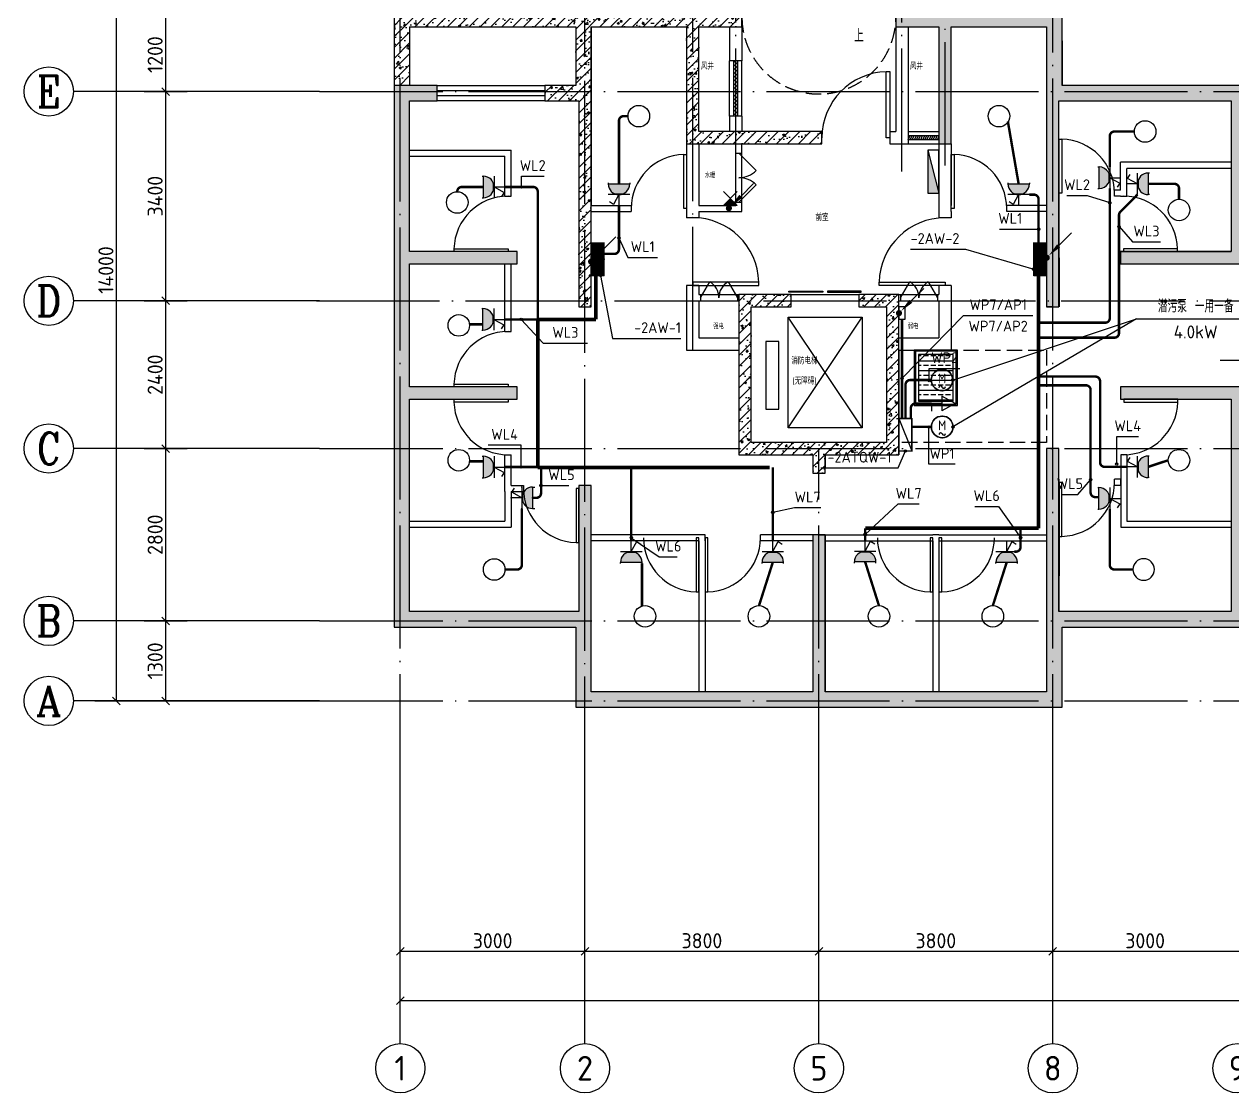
# Model space of a CAD drawing. Extents: x 1129508 to 1196731, y 2982646 to 3009272.
# Drawn here: x 1129508 to 1149143, y 2982646 to 3000007 of the extents above; entities that cross this region are included whole.
import ezdxf
from ezdxf.enums import TextEntityAlignment as Align

# ---------------------------------------------------------------- set-up
doc = ezdxf.new("R2010")
doc.units = 0
doc.header["$LTSCALE"] = 1000
for name, pattern in [('__DASH', [0.35, 0.25, -0.1]), ('DASH', [0.35, 0.25, -0.1]), ('DOTE', [2.42, 2, -0.2, 0.02, -0.2])]:
    doc.linetypes.add(name, pattern=pattern)
for name, color, linetype in [('AXIS', 3, 'Continuous'), ('AXIS_TEXT', 7, 'Continuous'), ('COLUMN', 2, 'Continuous'), ('DIM-动力', 3, 'Continuous'), ('DIM-照明', 7, 'Continuous'), ('DIM-箱柜', 7, 'Continuous'), ('DOTE', 8, 'DOTE'), ('E-LINE', 83, 'Continuous'), ('E_LINE', 83, 'Continuous'), ('EQUIP-动力', 3, 'Continuous'), ('EQUIP-插座', 3, 'Continuous'), ('EQUIP-照明', 3, 'Continuous'), ('EQUIP-箱柜', 3, 'Continuous'), ('EQUIP_消火栓', 4, 'Continuous'), ('GROUND', 150, 'Continuous'), ('LWIRE', 4, 'Continuous'), ('PUB_HATCH', 8, 'Continuous'), ('PUB_TEXT', 7, 'Continuous'), ('STAIR', 8, 'Continuous'), ('WALL', 2, 'Continuous'), ('WINDOW', 4, 'Continuous'), ('WIRE-照明', 1, 'Continuous')]:
    doc.layers.add(name, color=color, linetype=linetype)
doc.styles.add('_TCH_AXIS', font='COMPLEX', dxfattribs={"bigfont": 'GBCBIG'})
doc.styles.add('_TEL_ATTDEF', font='GBENOR', dxfattribs={"width": 0.8, "height": 3, "bigfont": 'GBCBIG'})
doc.styles.add('_TEL_DIM', font='SIMPLEX', dxfattribs={"width": 0.8, "height": 3.5, "bigfont": 'HZTXT'})
doc.styles.add('CADReader_TextStyle', font='tssdeng.shx', dxfattribs={"height": 0.2, "bigfont": 'gbcbig.shx'})
doc.styles.add('COMPLEX', font='COMPLEX')
doc.styles.get("Standard").update_dxf_attribs({"font": 'simplex.shx', "bigfont": 'gbcbig.shx'})
pattern_1 = [(45, (0, 0), (-88.3883476, 88.3883476), []), (50, (0, 0), (358.63009, -31.376067), [37.5, -412.5]), (355, (0, 0), (-69.375667, 376.096067), [30, -330]), (100.4514, (29.9, -2.6), (289.25469, 344.71977), [31.870095, -350.571056]), (46.1842, (0, 100), (533.620524, -82.75951), [56.25, -618.75]), (96.6356, (44.47, 93.1), (467.33135, 487.05894), [47.80514, -525.8565]), (351.1842, (0, 100), (467.33097, 487.0593), [45, -495]), (21, (50, 75), (298.453526, -201.309445), [37.5, -412.5]), (326, (50, 75), (121.657666, 362.57502), [30, -330]), (71.4514, (74.87, 58.22), (420.111314, 161.26525), [31.870095, -350.571056]), (37.5, (0, 0), (6.0799277, 166.446927), [0, -326, 0, -335, 0, -331.25]), (7.5, (0, 0), (131.534769, 197.205856), [0, -191, 0, -318.5, 0, -126.25]), (-32.5, (-111.5, 0), (266.911218, -11.277436), [0, -125, 0, -390, 0, -517.5]), (-42.5, (-161.5, 0), (291.593085, 50.052491), [0, -162.5, 0, -259, 0, -367.5])]

# ---------------------------------------------------------------- blocks, each defined once
blk = doc.blocks.new('$equip$00001147')
blk.add_circle((0, 0), 0.5)
at = {"flags": 9}
blk.add_attdef('A', (0, 0), '', height=0.00002, dxfattribs=at)
blk = doc.blocks.new('$equip_U$00000132(PC-202208021735)')
for p, q in [((-0.5, 1.05), (-0.5, 1)), ((-0.5, 1), (0.5, 1)), ((0.5, 1.05), (0.5, 1)), ((0.5, 0.5), (-0.5, 0.5)), ((-0.255, 0.037), (-0.441, 0.158)), ((0, 0.5), (-0.255, 0.037)), ((0, 0.5), (0, 0))]:
    blk.add_line(p, q)
blk.add_arc((0, 1), 0.5, 180, 0)
for points in [[(0.433, 0.75), (-0.433, 0.75), (0.5, 1), (-0.5, 1)], [(0.25, 0.567), (-0.25, 0.567), (0.433, 0.75), (-0.433, 0.75)], [(0, 0.5), (0, 0.5), (0.25, 0.567), (-0.25, 0.567)]]:
    blk.add_solid(points)
at = {"color": 7, "style": '_TEL_DIM', "flags": 1}
for tag in ['A', 'REMARK']:
    blk.add_attdef(tag, text='', height=0.0000286, dxfattribs=at).set_placement((0, 0), align=Align.MIDDLE_CENTER)
blk = doc.blocks.new('$equip$00001241')
for p, q in [((-0.5, 1), (-0.5, 1.1)), ((-0.5, 1), (0.5, 1)), ((0.5, 1), (0.5, 1.1)), ((-0.5, 0.5), (0.5, 0.5)), ((-0.255, 0.037), (-0.441, 0.158)), ((0, 0.5), (-0.255, 0.037)), ((0, 0.5), (0, 0))]:
    blk.add_line(p, q)
blk.add_arc((0, 0.999), 0.5, 180, 0)
for points in [[(0.433, 0.75), (-0.433, 0.75), (0.5, 1), (-0.5, 1)], [(0.25, 0.567), (-0.25, 0.567), (0.433, 0.75), (-0.433, 0.75)], [(0, 0.5), (0, 0.5), (0.25, 0.567), (-0.25, 0.567)]]:
    blk.add_solid(points)
at = {"layer": 'EQUIP-照明'}
for p in [(0, 1), (-0.5, 0.5), (0, 0), (0.5, 0.5)]:
    blk.add_point(p, dxfattribs=at)
at = {"layer": 'EQUIP-照明', "flags": 9}
blk.add_attdef('A', (0, 0), '', height=0.00002, dxfattribs=at)
blk = doc.blocks.new('$equip_U$00000139(PC-202208021735)')
for p, q in [((0, 1.09), (-0.358, 1.09)), ((0, 0), (-0.335, 0.614)), ((0.335, 0.614), (-0.335, 0.614)), ((0, 0.614), (0, 1.09)), ((0, 0), (0.335, 0.614))]:
    blk.add_line(p, q)
at = {"const_width": 0.0571}
blk.add_lwpolyline([(-0.335, 0.614), (0.335, 0.614)], dxfattribs=at)
blk.add_lwpolyline([(-0.335, 0.614), (0.335, 0.614)], dxfattribs=at)
at = {"color": 7, "style": '_TEL_DIM', "flags": 1}
for tag in ['A', 'REMARK']:
    blk.add_attdef(tag, text='', height=0.0000286, dxfattribs=at).set_placement((0, 0), align=Align.MIDDLE_CENTER)
blk = doc.blocks.new('交流电动机')
blk.add_circle((32521, 15011), 200)
for start, end in [(90, 270), (270, 90)]:
    blk.add_arc((32521, 15011), 200, start, end)
blk = doc.blocks.new('$equip_U$00000250(PC-202208021735)')
for centre, radius, start, end in [((-0.071, -0.35), 0.0768, 17.2272, 184.2164), ((0.076, -0.305), 0.0769, 197.2591, 5.1179)]:
    blk.add_arc(centre, radius, start, end)
for p in [(-0.5, 0), (0, 0.5), (0.5, 0), (0, -0.5)]:
    blk.add_point(p)
at = {"xscale": 0.0025, "yscale": 0.0025, "zscale": 0.0025}
blk.add_blockref('交流电动机', (-81.302, -37.526), dxfattribs=at)
at = {"color": 7, "style": '_TEL_DIM'}
blk.add_attdef('$TEXT$', text='', height=0.45, dxfattribs=at).set_placement((0, 0.074), align=Align.MIDDLE_CENTER)
at = {"color": 7, "style": '_TEL_DIM', "flags": 1}
for tag in ['A', 'REMARK']:
    blk.add_attdef(tag, text='', height=0.000025, dxfattribs=at).set_placement((0, 0), align=Align.MIDDLE_CENTER)
blk = doc.blocks.new('$equip$00002942')
for p, q in [((-0.75, 0.6), (-0.75, 0)), ((-0.75, 0), (0.75, 0.6)), ((0.75, 0.6), (-0.75, 0.6)), ((0.75, 0), (0.75, 0.6)), ((-0.75, 0), (0.75, 0))]:
    blk.add_line(p, q)
at = {"const_width": 0.0571}
blk.add_lwpolyline([(-0.75, 0.6), (-0.75, 0), (0.75, 0), (0.75, 0.6), (-0.75, 0.6), (-0.75, 0)], dxfattribs=at)
for p in [(0, 0.6), (-0.75, 0.3), (0, 0), (0.75, 0.3)]:
    blk.add_point(p)
at = {"color": 7, "style": '_TEL_DIM', "flags": 1}
for tag in ['A', 'REMARK']:
    blk.add_attdef(tag, text='', height=0.00002, dxfattribs=at).set_placement((0, 0), align=Align.MIDDLE_CENTER)
blk = doc.blocks.new('$TelecSys$00000078')
for p, q in [((1.15, 1.15), (0.55, 0.55)), ((0.104, 0.104), (0.104, 0.104)), ((-0.104, -0.104), (-0.104, -0.104))]:
    blk.add_line(p, q)
at = {"const_width": 0.142}
blk.add_lwpolyline([(-0.071, 0, 1), (0.071, 0, 1)], format="xyb", close=True, dxfattribs=at)
blk.add_solid([(0.62, 0.48), (0.48, 0.62), (0.1, 0.1)])
at = {"width": 0.8, "flags": 9}
blk.add_attdef('A', (0, 0), '', height=0.00002, dxfattribs=at)
blk = doc.blocks.new('*X6')
at = {"color": 0}
for p, q in [((-250, 33), (-83, 200)), ((-250, 68), (-118, 200)), ((-250, 104), (-154, 200)), ((-250, 139), (-189, 200)), ((-250, 174), (-224, 200)), ((-247, 0), (-47, 200)), ((-212, 0), (-12, 200)), ((-177, 0), (23, 200)), ((-141, 0), (59, 200)), ((-106, 0), (94, 200)), ((-71, 0), (129, 200)), ((-35, 0), (165, 200)), ((0, 0), (200, 200)), ((35, 0), (235, 200)), ((71, 0), (250, 179)), ((106, 0), (250, 144)), ((141, 0), (250, 109)), ((177, 0), (250, 73)), ((212, 0), (250, 38)), ((247, 0), (250, 3))]:
    blk.add_line(p, q, dxfattribs=at)
blk = doc.blocks.new('$equip$00002943')
for p, q in [((-0.75, 0.6), (-0.75, 0)), ((0.75, 0.6), (-0.75, 0.6)), ((0.75, 0), (0.75, 0.6)), ((-0.75, 0), (0.75, 0))]:
    blk.add_line(p, q)
for points, const_width in [([(-0.75, 0.3), (0.75, 0.3)], 0.6), ([(-0.75, 0.6), (-0.75, 0), (0.75, 0), (0.75, 0.6), (-0.75, 0.6), (-0.75, 0)], 0.0571)]:
    blk.add_lwpolyline(points, dxfattribs=dict(const_width=const_width))
for p in [(0, 0.6), (-0.75, 0.3), (0, 0), (0.75, 0.3)]:
    blk.add_point(p)
at = {"xscale": 0.00300000000061118, "yscale": 0.00300000000061118, "zscale": 0.00300000000061118}
blk.add_blockref('*X6', (0, 0), dxfattribs=at)
at = {"color": 7, "style": '_TEL_DIM', "flags": 1}
for tag in ['A', 'REMARK']:
    blk.add_attdef(tag, text='', height=0.00002, dxfattribs=at).set_placement((0, 0), align=Align.MIDDLE_CENTER)
blk = doc.blocks.new('$TwtSys$00000434')
for p, q in [((-0.5, 0.5), (-0.5, -0.5)), ((-0.5, -0.5), (0.5, 0.5)), ((0.5, 0.5), (-0.5, 0.5)), ((0.5, -0.5), (0.5, 0.5)), ((-0.5, -0.5), (0.5, -0.5))]:
    blk.add_line(p, q)
blk.add_solid([(0.5, -0.5), (0.5, 0.5), (-0.5, -0.5)])
blk = doc.blocks.new('54154')
at = {"layer": 'STAIR', "color": 4}
for p, q in [((5998902, 538852), (6000102, 540652)), ((6000102, 538852), (5998902, 540652))]:
    blk.add_line(p, q, dxfattribs=at)
for points in [[(5998902, 538852), (5998902, 540652), (6000102, 540652), (6000102, 538852)], [(5998753, 539157), (5998753, 540257), (5998540, 540257), (5998540, 539157)]]:
    blk.add_lwpolyline(points, close=True, dxfattribs=at)
blk = doc.blocks.new('_AXISO')
blk.add_circle((0, 0), 0.5)
at = {"layer": 'AXIS_TEXT', "style": 'COMPLEX', "width": 1.041667}
blk.add_attdef('A', text='', height=0.56, dxfattribs=at).set_placement((-0.25, -0.28), (0.25, -0.28), align=Align.FIT)
blk = doc.blocks.new('21325465')
at = {"layer": 'AXIS', "linetype": 'Continuous'}
for p, q in [((6270952, 289658), (6270952, 303658)), ((6271752, 289658), (6271752, 303658)), ((6271402, 299558), (6272102, 299558)), ((6271690, 299620), (6271814, 299496)), ((6271402, 296158), (6272102, 296158)), ((6271690, 296220), (6271814, 296096)), ((6271402, 293758), (6272102, 293758)), ((6271690, 293820), (6271814, 293696)), ((6271690, 291020), (6271814, 290896)), ((6271402, 290958), (6272102, 290958)), ((6270602, 289658), (6274252, 289658)), ((6270890, 289720), (6271014, 289596)), ((6271402, 289658), (6274252, 289658)), ((6271690, 289720), (6271814, 289596)), ((6275563, 284090), (6275563, 288090)), ((6275563, 284440), (6275563, 288090)), ((6275563, 285240), (6275563, 288090)), ((6278563, 284090), (6278563, 288090)), ((6282363, 284090), (6282363, 288090)), ((6286163, 284090), (6286163, 288090)), ((6278563, 285240), (6278563, 285940)), ((6282363, 285240), (6282363, 285940)), ((6286163, 285240), (6286163, 285940)), ((6275501, 285528), (6275625, 285652)), ((6275563, 285590), (6330313, 285590)), ((6278501, 285528), (6278625, 285652)), ((6282301, 285528), (6282425, 285652)), ((6286101, 285528), (6286225, 285652)), ((6275501, 284728), (6275625, 284852)), ((6275563, 284790), (6330313, 284790))]:
    blk.add_line(p, q, dxfattribs=at)
at = {"layer": 'AXIS'}
for p, q in [((6274252, 299558), (6270252, 299558)), ((6274252, 296158), (6270252, 296158)), ((6274252, 293758), (6270252, 293758)), ((6274252, 290958), (6270252, 290958)), ((6274252, 289658), (6270252, 289658))]:
    blk.add_line(p, q, dxfattribs=at)
at = {"layer": 'AXIS', "linetype": 'Continuous'}
for centre in [(6275563, 283690), (6278563, 283690), (6282363, 283690), (6286163, 283690), (6289163, 283690)]:
    blk.add_circle(centre, 400, dxfattribs=at)
at = {"layer": 'DOTE'}
for p, q in [((6275563, 288090), (6275563, 305116)), ((6278563, 288053), (6278563, 305079)), ((6280313, 295358), (6280313, 305116)), ((6281013, 298258), (6281013, 305116)), ((6283713, 298258), (6283713, 305116)), ((6284413, 298358), (6284413, 305116)), ((6286163, 288090), (6286163, 305116)), ((6274252, 299558), (6331876, 299558)), ((6274201, 296158), (6331824, 296158)), ((6274252, 293758), (6331876, 293758)), ((6282363, 288090), (6282363, 293758)), ((6274252, 290958), (6331876, 290958)), ((6274252, 289658), (6331876, 289658))]:
    blk.add_line(p, q, dxfattribs=at)
at = {"layer": 'AXIS'}
ref = blk.add_blockref('_AXISO', (6269852, 299558), dxfattribs=dict(at, xscale=800, yscale=800, zscale=800))
ref.add_attrib('A', 'E', dxfattribs={"layer": 'AXIS_TEXT', "height": 509, "style": '_TCH_AXIS'}).set_placement((6269658, 299303), (6270046, 299303), align=Align.FIT)
ref = blk.add_blockref('_AXISO', (6269852, 296158), dxfattribs=dict(at, xscale=800, yscale=800, zscale=800))
ref.add_attrib('A', 'D', dxfattribs={"layer": 'AXIS_TEXT', "height": 497, "style": '_TCH_AXIS'}).set_placement((6269651, 295909), (6270054, 295909), align=Align.FIT)
ref = blk.add_blockref('_AXISO', (6269852, 293758), dxfattribs=dict(at, xscale=800, yscale=800, zscale=800))
ref.add_attrib('A', 'C', dxfattribs={"layer": 'AXIS_TEXT', "height": 521, "style": '_TCH_AXIS'}).set_placement((6269666, 293497), (6270038, 293497), align=Align.FIT)
ref = blk.add_blockref('_AXISO', (6269852, 290958), dxfattribs=dict(at, xscale=800, yscale=800, zscale=800))
ref.add_attrib('A', 'B', dxfattribs={"layer": 'AXIS_TEXT', "height": 497, "style": '_TCH_AXIS'}).set_placement((6269651, 290709), (6270054, 290709), align=Align.FIT)
ref = blk.add_blockref('_AXISO', (6269852, 289658), dxfattribs=dict(at, xscale=800, yscale=800, zscale=800))
ref.add_attrib('A', 'A', dxfattribs={"layer": 'AXIS_TEXT', "height": 486, "style": '_TCH_AXIS'}).set_placement((6269644, 289415), (6270061, 289415), align=Align.FIT)
at = {"layer": 'AXIS', "color": 7, "style": 'CADReader_TextStyle'}
for s, rotation, p in [('1200', 90, (6271458, 300158)), ('3400', 90, (6271458, 297858)), ('14000', 90, (6270658, 296658)), ('2400', 90, (6271458, 294958)), ('2800', 90, (6271458, 292358)), ('1300', 90, (6271458, 290308)), ('3000', 360, (6277063, 285884)), ('3800', 360, (6280463, 285884)), ('3800', 360, (6284263, 285884)), ('3000', 360, (6287663, 285884))]:
    blk.add_text(s, height=245, rotation=rotation, dxfattribs=at).set_placement(p, align=Align.TOP_CENTER)
for s, p in [('1', (6275563, 283690)), ('2', (6278563, 283690)), ('5', (6282363, 283690)), ('8', (6286163, 283690)), ('9', (6289163, 283690))]:
    blk.add_text(s, height=400, dxfattribs=at).set_placement(p, align=Align.MIDDLE_CENTER)
blk = doc.blocks.new('A$C696D7E8D')
at = {"layer": 'E-LINE'}
h = blk.add_hatch(dxfattribs=at)
h.set_pattern_fill('ANSI33', color=256, scale=50, angle=135, style=0)
h.set_pattern_definition([(180, (815902.12, 242131.69), (-2e-13, -158.75), []), (180, (815822.75, 242211.06), (-2e-13, -158.75), [79.375, -39.6875])])
h.paths.add_polyline_path([(-530, -830), (30, -830), (30, -70), (-530, -70)])
for points in [[(-580, -880), (80, -880), (80, -20), (-580, -20)], [(-530, -830), (30, -830), (30, -70), (-530, -70)]]:
    blk.add_lwpolyline(points, close=True, dxfattribs=at)
at = {"layer": 'E_LINE'}
blk.add_lwpolyline([(-600, -900), (100, -900), (100, 0), (-600, 0)], close=True, dxfattribs=at)
at = {"layer": 'E_LINE', "linetype": '__DASH'}
blk.add_lwpolyline([(1550, 0), (1550, -1500), (-849, -1500), (-849, 0)], close=True, dxfattribs=at)
blk = doc.blocks.new('SIPIN1-1-1')
at = {"layer": 'PUB_HATCH'}
h = blk.add_hatch(dxfattribs=at)
h.set_pattern_fill('钢筋混凝土', color=256, scale=50, style=0, pattern_type=2)
h.set_pattern_definition(pattern_1)
h.paths.add_polyline_path([(-289173, 2635086), (-289423, 2635086), (-289423, 2634786), (-291873, 2634786), (-291873, 2633586), (-292373, 2633586), (-292373, 2633336), (-291823, 2633336), (-291823, 2629986), (-291623, 2629986), (-291623, 2634536), (-290073, 2634536), (-290073, 2632636), (-287873, 2632636), (-287873, 2632836), (-289873, 2632836), (-289873, 2634536), (-289173, 2634536)], flags=0)
h = blk.add_hatch(dxfattribs=at)
h.set_pattern_fill('钢筋混凝土', color=256, scale=50, style=0, pattern_type=2)
h.set_pattern_definition(pattern_1)
h.paths.add_polyline_path([(-275823, 2635086), (-275823, 2634786), (-278273, 2634786), (-278273, 2633586), (-283973, 2633586), (-283973, 2634786), (-286423, 2634786), (-286423, 2635086), (-286673, 2635086), (-286673, 2634536), (-285973, 2634536), (-285973, 2632636), (-285773, 2632636), (-285773, 2634536), (-284223, 2634536), (-284223, 2629986), (-284023, 2629986), (-284023, 2633336), (-281223, 2633336), (-281223, 2630885), (-283023, 2630885), (-283023, 2630685), (-279223, 2630685), (-279223, 2630885), (-281023, 2630885), (-281023, 2633336), (-278223, 2633336), (-278223, 2629986), (-278023, 2629986), (-278023, 2634536), (-276473, 2634536), (-276473, 2632636), (-276273, 2632636), (-276273, 2634536), (-275573, 2634536), (-275573, 2635086)], flags=0)
h = blk.add_hatch(dxfattribs=at)
h.set_pattern_fill('钢筋混凝土', color=256, scale=50, style=0, pattern_type=2)
h.set_pattern_definition(pattern_1)
h.paths.add_polyline_path([(-294573, 2633586), (-294573, 2634536), (-294723, 2634686), (-294823, 2634786), (-294823, 2633586)], flags=0)
h = blk.add_hatch(dxfattribs=at)
h.set_pattern_fill('钢筋混凝土', color=256, scale=50, style=0, pattern_type=2)
h.set_pattern_definition(pattern_1)
h.paths.add_polyline_path([(-291873, 2634786), (-294823, 2634786), (-294723, 2634686), (-294573, 2634536), (-291873, 2634536)], flags=0)
h = blk.add_hatch(dxfattribs=at)
h.set_pattern_fill('钢筋混凝土', color=256, scale=50, style=0, pattern_type=2)
h.set_pattern_definition(pattern_1)
h.paths.add_polyline_path([(-274423, 2626286), (-274423, 2623736), (-278023, 2623736), (-278023, 2627686), (-278223, 2627686), (-278223, 2625036), (-281023, 2625036), (-281023, 2628486), (-279223, 2628486), (-279223, 2628686), (-283023, 2628686), (-283023, 2628486), (-281223, 2628486), (-281223, 2625036), (-284023, 2625036), (-284023, 2627686), (-284223, 2627686), (-284223, 2623736), (-287823, 2623736), (-287823, 2626286), (-288023, 2626286), (-288023, 2623736), (-291623, 2623736), (-291623, 2627086), (-291823, 2627086), (-291823, 2625036), (-294573, 2625036), (-294573, 2628486), (-292823, 2628486), (-292823, 2628686), (-294573, 2628686), (-294573, 2630686), (-292823, 2630686), (-292823, 2630886), (-294573, 2630886), (-294573, 2633336), (-294123, 2633336), (-294123, 2633586), (-294823, 2633586), (-294823, 2624786), (-291873, 2624786), (-291873, 2623486), (-283973, 2623486), (-283973, 2624786), (-278273, 2624786), (-278273, 2623486), (-270373, 2623486), (-270373, 2624786), (-267423, 2624786), (-267423, 2633586), (-268123, 2633586), (-268123, 2633336), (-267673, 2633336), (-267673, 2630886), (-269423, 2630886), (-269423, 2630686), (-267673, 2630686), (-267673, 2628686), (-269423, 2628686), (-269423, 2628486), (-267673, 2628486), (-267673, 2625036), (-270423, 2625036), (-270423, 2627086), (-270623, 2627086), (-270623, 2623736), (-274223, 2623736), (-274223, 2626286)], flags=0)
h = blk.add_hatch(dxfattribs=at)
h.set_pattern_fill('钢筋混凝土', color=256, scale=50, style=0, pattern_type=2)
h.set_pattern_definition(pattern_1)
h.paths.add_polyline_path([(-287823, 2627286), (-287823, 2627586), (-286622, 2627586), (-286622, 2630186), (-287272, 2630186), (-287272, 2629986), (-286822, 2629986), (-286822, 2627786), (-289022, 2627786), (-289022, 2629986), (-288372, 2629986), (-288372, 2630186), (-289222, 2630186), (-289222, 2627586), (-288023, 2627586), (-288023, 2627286)], flags=0)
at = {"layer": 'COLUMN'}
for points in [[(-289173, 2634536), (-289173, 2635086)], [(-286673, 2635086), (-286673, 2634536)], [(-283973, 2633586), (-283973, 2634786)], [(-291873, 2634536), (-291873, 2633586)], [(-291623, 2629986), (-291623, 2634536)], [(-291623, 2634536), (-290073, 2634536)], [(-290073, 2634536), (-290073, 2632636)], [(-289873, 2632836), (-289873, 2634536)], [(-289873, 2634536), (-289173, 2634536)], [(-286673, 2634536), (-285973, 2634536)], [(-285973, 2634536), (-285973, 2632636)], [(-285773, 2632636), (-285773, 2634536)], [(-285773, 2634536), (-284223, 2634536)], [(-284223, 2634536), (-284223, 2629986)], [(-294123, 2633586), (-294823, 2633586)], [(-294823, 2633586), (-294823, 2624786)], [(-294123, 2633336), (-294123, 2633586)], [(-291873, 2633586), (-292373, 2633586)], [(-278273, 2633586), (-283973, 2633586)], [(-294573, 2630886), (-294573, 2633336)], [(-294573, 2633336), (-294123, 2633336)], [(-292373, 2633336), (-291823, 2633336)], [(-291823, 2633336), (-291823, 2629986)], [(-284023, 2629986), (-284023, 2633336)], [(-284023, 2633336), (-281223, 2633336)], [(-281223, 2633336), (-281223, 2630885)], [(-287873, 2632836), (-289873, 2632836)], [(-287873, 2632636), (-287873, 2632836)], [(-290073, 2632636), (-287873, 2632636)], [(-285973, 2632636), (-285773, 2632636)], [(-292823, 2630886), (-294573, 2630886)], [(-292823, 2630686), (-292823, 2630886)], [(-281223, 2630885), (-283023, 2630885)], [(-283023, 2630885), (-283023, 2630685)], [(-294573, 2628686), (-294573, 2630686)], [(-294573, 2630686), (-292823, 2630686)], [(-283023, 2630685), (-279223, 2630685)], [(-288372, 2630186), (-289222, 2630186)], [(-289222, 2630186), (-289222, 2627586)], [(-288372, 2629986), (-288372, 2630186)], [(-286622, 2630186), (-287272, 2630186)], [(-287272, 2630186), (-287272, 2629986)], [(-286622, 2627586), (-286622, 2630186)], [(-291823, 2629986), (-291623, 2629986)], [(-289022, 2627786), (-289022, 2629986)], [(-289022, 2629986), (-288372, 2629986)], [(-287272, 2629986), (-286822, 2629986)], [(-286822, 2629986), (-286822, 2627786)], [(-284223, 2629986), (-284023, 2629986)], [(-292823, 2628686), (-294573, 2628686)], [(-292823, 2628486), (-292823, 2628686)], [(-279223, 2628686), (-283023, 2628686)], [(-283023, 2628686), (-283023, 2628486)], [(-294573, 2625036), (-294573, 2628486)], [(-294573, 2628486), (-292823, 2628486)], [(-283023, 2628486), (-281223, 2628486)], [(-281223, 2628486), (-281223, 2625036)], [(-286822, 2627786), (-289022, 2627786)], [(-289222, 2627586), (-288023, 2627586)], [(-288023, 2627586), (-288023, 2627286)], [(-287823, 2627286), (-287823, 2627586)], [(-287823, 2627586), (-286622, 2627586)], [(-284023, 2627686), (-284223, 2627686)], [(-284223, 2627686), (-284223, 2623736)], [(-284023, 2625036), (-284023, 2627686)], [(-288023, 2627286), (-287823, 2627286)], [(-291623, 2627086), (-291823, 2627086)], [(-291823, 2627086), (-291823, 2625036)], [(-291623, 2623736), (-291623, 2627086)], [(-287823, 2626286), (-288023, 2626286)], [(-288023, 2626286), (-288023, 2623736)], [(-287823, 2623736), (-287823, 2626286)], [(-291823, 2625036), (-294573, 2625036)], [(-281223, 2625036), (-284023, 2625036)], [(-294823, 2624786), (-291873, 2624786)], [(-291873, 2624786), (-291873, 2623486)], [(-283973, 2623486), (-283973, 2624786)], [(-283973, 2624786), (-278273, 2624786)], [(-288023, 2623736), (-291623, 2623736)], [(-284223, 2623736), (-287823, 2623736)], [(-291873, 2623486), (-283973, 2623486)]]:
    blk.add_lwpolyline(points, dxfattribs=at)
at = {"layer": 'STAIR', "color": 9, "linetype": 'DASH'}
blk.add_arc((-287923, 2634696), 1250, 180, 0, dxfattribs=at)
at = {"layer": 'WALL'}
for points in [[(-294823, 2634786), (-294823, 2633586)], [(-294573, 2634536), (-294573, 2633586)], [(-294573, 2634536), (-291873, 2634536)], [(-291873, 2634536), (-291873, 2633586)], [(-291623, 2634536), (-291623, 2633336)], [(-290073, 2634536), (-290073, 2632636)], [(-289373, 2634536), (-289373, 2633986)], [(-289173, 2634536), (-289173, 2633986)], [(-286673, 2634536), (-286673, 2632836)], [(-286473, 2634536), (-286473, 2632836)], [(-284223, 2634536), (-284223, 2634310)], [(-283973, 2634310), (-283973, 2633586)], [(-289173, 2633986), (-289373, 2633986)], [(-291623, 2633336), (-291623, 2631636)], [(-291623, 2633336), (-291623, 2633336)], [(-284223, 2633336), (-284223, 2632638)], [(-284223, 2633336), (-284223, 2633336)], [(-289373, 2633086), (-289373, 2632836)], [(-289173, 2633086), (-289373, 2633086)], [(-289173, 2633086), (-289173, 2632836)], [(-290073, 2632736), (-290073, 2631636)], [(-290073, 2632736), (-290073, 2632736)], [(-286773, 2632836), (-286673, 2632836)], [(-286773, 2632836), (-286773, 2632636)], [(-286473, 2632836), (-286473, 2632636)], [(-289873, 2632636), (-289873, 2631636)], [(-286773, 2632636), (-286573, 2632636)], [(-286573, 2632636), (-286473, 2632636)], [(-285973, 2632636), (-285973, 2631636)], [(-285773, 2632636), (-285773, 2631636)], [(-284023, 2632638), (-284023, 2631886)], [(-284023, 2631886), (-284023, 2631886)], [(-284023, 2631786), (-284023, 2631636)], [(-291823, 2631636), (-291823, 2629986)], [(-291623, 2631636), (-291623, 2631636)], [(-290073, 2631536), (-290073, 2631436)], [(-289873, 2631536), (-289873, 2631436)], [(-285973, 2631636), (-285973, 2631436)], [(-285773, 2631536), (-285773, 2631436)], [(-284023, 2631636), (-284023, 2631636)], [(-284023, 2631636), (-284023, 2630786)], [(-289873, 2631436), (-290073, 2631436)], [(-285773, 2631436), (-285973, 2631436)], [(-293023, 2630886), (-294573, 2630886)], [(-284022, 2630786), (-284023, 2630786)], [(-284023, 2630786), (-284023, 2630786)], [(-284022, 2630786), (-284022, 2629986)], [(-282922, 2630886), (-281223, 2630886)], [(-282922, 2630886), (-282922, 2630885)], [(-293023, 2630686), (-293023, 2630686)], [(-290073, 2630336), (-290073, 2630086)], [(-289873, 2630336), (-290073, 2630336)], [(-289873, 2630336), (-289873, 2630186)], [(-285973, 2630336), (-285973, 2630186)], [(-285773, 2630336), (-285973, 2630336)], [(-285773, 2630336), (-285773, 2630086)], [(-289873, 2630186), (-289847, 2630186)], [(-289847, 2630186), (-289847, 2630086)], [(-289247, 2630186), (-289222, 2630186)], [(-289247, 2630186), (-289247, 2630086)], [(-286622, 2630186), (-286597, 2630186)], [(-286597, 2630186), (-286597, 2630086)], [(-285997, 2630186), (-285973, 2630186)], [(-285997, 2630186), (-285997, 2630086)], [(-290073, 2630086), (-290073, 2629286)], [(-289873, 2630086), (-289847, 2630086)], [(-289873, 2630086), (-289873, 2629486)], [(-289247, 2630086), (-289222, 2630086)], [(-286622, 2630086), (-286597, 2630086)], [(-285997, 2630086), (-285973, 2630086)], [(-285973, 2630086), (-285973, 2629486)], [(-285773, 2630086), (-285773, 2629286)], [(-284122, 2629986), (-284222, 2629986)], [(-289873, 2629486), (-289222, 2629486)], [(-286822, 2629486), (-286822, 2629378)], [(-286622, 2629486), (-285973, 2629486)], [(-290073, 2629286), (-289222, 2629286)], [(-286622, 2629286), (-285773, 2629286)], [(-286622, 2629286), (-286622, 2627586)], [(-282920, 2628686), (-282920, 2628686)], [(-287822, 2627586), (-287822, 2627385)], [(-286622, 2627586), (-286622, 2627586)], [(-287822, 2627385), (-287823, 2627385)], [(-284022, 2627086), (-284023, 2627086)], [(-284022, 2627086), (-284022, 2626186)], [(-288022, 2626286), (-288022, 2626286)], [(-287822, 2626286), (-287823, 2626286)], [(-287822, 2626186), (-287823, 2626186)], [(-287822, 2626186), (-287823, 2623736)], [(-287822, 2626186), (-287823, 2626186)], [(-287822, 2626286), (-287822, 2626186)], [(-284022, 2626186), (-284023, 2625036)], [(-284022, 2626186), (-284023, 2626186)], [(-284022, 2626186), (-284023, 2626186)], [(-284223, 2625036), (-284223, 2623736)], [(-284223, 2625036), (-284223, 2625036)]]:
    blk.add_lwpolyline(points, dxfattribs=at)
at = {"layer": 'WALL', "color": 30}
for points in [[(-294573, 2632536), (-292923, 2632536)], [(-292923, 2631786), (-292923, 2632536)], [(-289273, 2632486), (-289273, 2632636)], [(-289273, 2632486), (-289173, 2632486)], [(-289173, 2632486), (-289173, 2632636)], [(-294573, 2632436), (-293023, 2632436)], [(-293023, 2631786), (-293023, 2632436)], [(-281223, 2632336), (-283022, 2632336)], [(-283022, 2631886), (-283022, 2632336)], [(-281223, 2632236), (-282922, 2632236)], [(-282922, 2631886), (-282922, 2632236)], [(-284022, 2631886), (-284023, 2631886)], [(-284022, 2631786), (-284022, 2631886)], [(-283022, 2631886), (-283122, 2631886)], [(-283122, 2631786), (-283122, 2631886)], [(-282922, 2631786), (-282922, 2631886)], [(-293023, 2631786), (-292923, 2631786)], [(-289273, 2631636), (-289273, 2631686)], [(-289273, 2631686), (-289173, 2631686)], [(-289173, 2631536), (-289173, 2631686)], [(-284022, 2631786), (-284023, 2631786)], [(-283022, 2631786), (-283122, 2631786)], [(-283022, 2631786), (-282922, 2631786)], [(-291623, 2631636), (-290973, 2631636)], [(-291623, 2631536), (-290973, 2631536)], [(-290973, 2631636), (-290973, 2631536)], [(-290073, 2631636), (-290073, 2631636)], [(-290073, 2631636), (-290073, 2631536)], [(-290073, 2631536), (-290073, 2631536)], [(-289873, 2631636), (-289273, 2631636)], [(-289873, 2631536), (-289173, 2631536)], [(-285772, 2631636), (-285773, 2631636)], [(-285772, 2631536), (-285773, 2631536)], [(-285772, 2631536), (-285772, 2631636)], [(-284223, 2631636), (-284872, 2631636)], [(-284872, 2631536), (-284872, 2631636)], [(-284223, 2631536), (-284872, 2631536)], [(-283022, 2630885), (-283022, 2630886)], [(-283022, 2630886), (-282922, 2630886)], [(-282922, 2630885), (-282922, 2630886)], [(-293023, 2629586), (-293023, 2630686)], [(-292923, 2629586), (-292923, 2630686)], [(-293023, 2629586), (-292923, 2629586)], [(-293023, 2626986), (-293023, 2627586)], [(-293023, 2627586), (-292923, 2627586)], [(-292923, 2627086), (-292923, 2627586)], [(-283020, 2627586), (-283020, 2626506)], [(-282920, 2627586), (-283020, 2627586)], [(-282920, 2627586), (-282920, 2626506)], [(-284020, 2627186), (-284023, 2627186)], [(-284020, 2627086), (-284020, 2627186)], [(-283020, 2627186), (-283120, 2627186)], [(-283120, 2627086), (-283120, 2627186)], [(-283020, 2627086), (-283020, 2627186)], [(-293023, 2626986), (-293023, 2626506)], [(-292923, 2627086), (-292723, 2627086)], [(-292923, 2626986), (-292723, 2626986)], [(-292923, 2626986), (-292923, 2626406)], [(-292723, 2627086), (-292723, 2626986)], [(-284020, 2627086), (-284023, 2627086)], [(-283020, 2627086), (-283120, 2627086)], [(-294573, 2626506), (-293023, 2626506)], [(-294573, 2626406), (-292923, 2626406)], [(-283020, 2626506), (-283020, 2626406)], [(-283020, 2626406), (-282920, 2626406)], [(-282920, 2626506), (-281223, 2626506)], [(-282920, 2626406), (-281223, 2626406)], [(-289872, 2626286), (-291623, 2626286)], [(-289872, 2626186), (-291623, 2626186)], [(-289872, 2626286), (-289872, 2626286)], [(-289772, 2626286), (-289872, 2626286)], [(-289872, 2626186), (-289872, 2623736)], [(-289772, 2626286), (-289772, 2626286)], [(-289772, 2626286), (-289772, 2626286)], [(-289772, 2626186), (-289772, 2626286)], [(-289772, 2626186), (-289772, 2623736)], [(-287922, 2626286), (-288872, 2626286)], [(-288872, 2626186), (-288872, 2626286)], [(-288023, 2626186), (-288872, 2626186)], [(-287922, 2626286), (-287922, 2626286)], [(-287922, 2626286), (-286072, 2626286)], [(-287922, 2626286), (-287922, 2626286)], [(-287823, 2626186), (-286072, 2626186)], [(-286072, 2626286), (-286072, 2626286)], [(-285972, 2626286), (-286072, 2626286)], [(-286072, 2626186), (-286072, 2623736)], [(-285972, 2626286), (-285972, 2626286)], [(-285972, 2626286), (-284223, 2626286)], [(-285972, 2626186), (-285972, 2623736)], [(-285972, 2626186), (-284223, 2626186)]]:
    blk.add_lwpolyline(points, dxfattribs=at)
at = {"layer": 'WINDOW', "linetype": 'Continuous'}
for p, q in [((-289373, 2633086), (-289373, 2633986)), ((-289306, 2633925), (-289239, 2633867)), ((-289306, 2633864), (-289239, 2633806)), ((-289239, 2633086), (-289239, 2633986)), ((-289173, 2633086), (-289173, 2633986)), ((-289306, 2633803), (-289239, 2633745)), ((-289306, 2633741), (-289239, 2633684)), ((-289306, 2633680), (-289239, 2633622)), ((-294123, 2633503), (-292373, 2633503)), ((-289306, 2633619), (-289239, 2633561)), ((-289306, 2633558), (-289239, 2633500)), ((-289306, 2633497), (-289239, 2633439)), ((-294123, 2633419), (-292373, 2633419)), ((-289306, 2633435), (-289239, 2633378)), ((-289306, 2633374), (-289239, 2633316)), ((-289306, 2633313), (-289239, 2633255)), ((-289306, 2633252), (-289239, 2633194)), ((-289306, 2633191), (-289239, 2633133)), ((-289306, 2633129), (-289256, 2633086)), ((-286473, 2632836), (-285973, 2632836)), ((-286473, 2632769), (-285973, 2632769)), ((-286439, 2632703), (-286407, 2632769)), ((-286405, 2632703), (-286373, 2632769)), ((-286371, 2632703), (-286339, 2632769)), ((-286337, 2632703), (-286305, 2632769)), ((-286303, 2632703), (-286271, 2632769)), ((-286269, 2632703), (-286237, 2632769)), ((-286235, 2632703), (-286203, 2632769)), ((-286201, 2632703), (-286169, 2632769)), ((-286167, 2632703), (-286135, 2632769)), ((-286133, 2632703), (-286101, 2632769)), ((-286099, 2632703), (-286067, 2632769)), ((-286065, 2632703), (-286033, 2632769)), ((-286031, 2632703), (-285999, 2632769)), ((-285997, 2632703), (-285973, 2632753)), ((-289273, 2631686), (-289273, 2632486)), ((-289223, 2632486), (-288940, 2632203)), ((-289173, 2631686), (-289173, 2632486)), ((-286473, 2632636), (-285973, 2632636)), ((-289223, 2631686), (-288940, 2631969)), ((-289847, 2630136), (-289697, 2630396)), ((-289397, 2630396), (-289247, 2630136)), ((-286597, 2630136), (-286447, 2630396)), ((-286147, 2630396), (-285997, 2630136)), ((-289847, 2630186), (-289247, 2630186)), ((-288372, 2630186), (-287272, 2630186)), ((-286597, 2630186), (-285997, 2630186)), ((-289847, 2630086), (-289247, 2630086)), ((-286597, 2630086), (-285997, 2630086))]:
    blk.add_line(p, q, dxfattribs=at)
for points in [[(-289306, 2633086), (-289306, 2633986), (-289239, 2633928)], [(-286773, 2632736), (-286828, 2632736), (-286828, 2633809), (-286773, 2633809), (-286773, 2632736)], [(-292373, 2633336), (-294123, 2633336), (-294123, 2633586), (-292373, 2633586), (-292373, 2633336)], [(-285973, 2632703), (-286473, 2632703), (-286441, 2632769)], [(-283977, 2631836), (-284022, 2631836), (-284022, 2632714), (-283977, 2632714), (-283977, 2631836)], [(-290073, 2631586), (-290118, 2631586), (-290118, 2632464), (-290073, 2632464), (-290073, 2631586)], [(-285727, 2631586), (-285772, 2631586), (-285772, 2632464), (-285727, 2632464), (-285727, 2631586)], [(-292973, 2630931), (-292973, 2630886), (-293850, 2630886), (-293850, 2630931), (-292973, 2630931)], [(-282972, 2630931), (-282972, 2630886), (-282095, 2630886), (-282095, 2630931), (-282972, 2630931)], [(-289973, 2630391), (-289973, 2630336), (-288900, 2630336), (-288900, 2630391), (-289973, 2630391)], [(-285873, 2630391), (-285873, 2630336), (-286945, 2630336), (-286945, 2630391), (-285873, 2630391)], [(-287859, 2630224), (-288409, 2630224), (-288409, 2630245), (-287859, 2630245), (-287859, 2630224)], [(-287785, 2630245), (-287785, 2630224), (-287235, 2630224), (-287235, 2630245), (-287785, 2630245)], [(-292973, 2628731), (-292973, 2628686), (-293850, 2628686), (-293850, 2628731), (-292973, 2628731)], [(-292973, 2628486), (-292973, 2628441), (-293850, 2628441), (-293850, 2628486), (-292973, 2628486)], [(-282970, 2628486), (-282970, 2628441), (-282093, 2628441), (-282093, 2628486), (-282970, 2628486)], [(-291823, 2627036), (-291868, 2627036), (-291868, 2626159), (-291823, 2626159), (-291823, 2627036)], [(-283975, 2627136), (-284020, 2627136), (-284020, 2626259), (-283975, 2626259), (-283975, 2627136)], [(-289872, 2626236), (-289917, 2626236), (-289917, 2625358), (-289872, 2625358), (-289872, 2626236)], [(-289727, 2626236), (-289772, 2626236), (-289772, 2625358), (-289727, 2625358), (-289727, 2626236)], [(-286072, 2626236), (-286117, 2626236), (-286117, 2625358), (-286072, 2625358), (-286072, 2626236)], [(-285927, 2626236), (-285972, 2626236), (-285972, 2625358), (-285927, 2625358), (-285927, 2626236)]]:
    blk.add_lwpolyline(points, dxfattribs=at)
for centre, radius, start, end in [((-286800, 2632736), 1073, 91.4693, 180), ((-284000, 2631836), 878, 0, 88.5307), ((-290095, 2631586), 878, 91.4693, 180), ((-285749, 2631586), 877, 0, 88.5307), ((-289223, 2632486), 400, 270, 315), ((-289223, 2631686), 400, 45, 90), ((-292973, 2630909), 878, 90, 178.5307), ((-282972, 2630909), 877, 1.4693, 90), ((-289973, 2630364), 1073, 1.4693, 90), ((-285873, 2630364), 1072, 90, 178.5307), ((-289847, 2630136), 300, 0, 60), ((-289247, 2630136), 300, 120, 180), ((-286597, 2630136), 300, 0, 60), ((-285997, 2630136), 300, 120, 180), ((-292973, 2628709), 878, 90, 178.5307), ((-292973, 2628464), 878, 181.4693, 270), ((-282970, 2628464), 878, 270, 358.5307), ((-291845, 2627036), 878, 180, 268.5307), ((-283998, 2627136), 877, 271.4693, 360), ((-289895, 2626236), 878, 179.9964, 268.5272), ((-289750, 2626236), 877, 271.4657, 359.9964), ((-286095, 2626236), 878, 180.0036, 268.5343), ((-285950, 2626236), 878, 271.4728, 0.0036)]:
    blk.add_arc(centre, radius, start, end, dxfattribs=at)
at = {"layer": 'DOTE'}
for name, p in [('21325465', (-6570286, 2333928)), ('54154', (-6287324, 2089170))]:
    blk.add_blockref(name, p, dxfattribs=at)
at = {"layer": 'EQUIP_消火栓', "xscale": 700, "yscale": 180, "zscale": 700, "rotation": 270}
blk.add_blockref('$TwtSys$00000434', (-286063, 2632186), dxfattribs=at)
at = {"layer": 'GROUND'}
blk.add_blockref('A$C696D7E8D', (-285773, 2629286), dxfattribs=at)
at = {"layer": 'PUB_TEXT', "style": 'CADReader_TextStyle'}
for s, height, p in [('风井', 106.5, (-289840, 2633843)), ('风井', 106.5, (-286446, 2633843)), ('水暖', 85.2, (-289776, 2632080)), ('前室', 106.5, (-287979, 2631386)), ('强电', 85.2, (-289638, 2629630)), ('弱电', 85.2, (-286479, 2629627)), ('消防电梯', 106.5, (-288371, 2629057)), ('(无障碍)', 106.5, (-288354, 2628728))]:
    blk.add_text(s, height=height, dxfattribs=at).set_placement(p)
at = {"layer": 'STAIR', "style": 'CADReader_TextStyle'}
blk.add_text('上', height=210, dxfattribs=at).set_placement((-287273, 2634396), align=Align.MIDDLE_CENTER)
blk = doc.blocks.new('$equip_U$00000170(LAPTOP-PAG9TL6L)')
h = blk.add_hatch(color=256)
h.dxf.hatch_style = 1
h.paths.add_polyline_path([(0, 0.323), (-0.323, 0), (0.323, 0)])
for p, q in [((-0.323, 0.646), (0.323, 0)), ((-0.323, 0), (0.323, 0.646)), ((-0.323, 0), (0.323, 0))]:
    blk.add_line(p, q)
at = {"color": 7, "style": '_TEL_DIM', "flags": 1}
for tag in ['A', 'REMARK']:
    blk.add_attdef(tag, text='', height=0.0000286, dxfattribs=at).set_placement((0, 0), align=Align.MIDDLE_CENTER)

msp = doc.modelspace()

# ---------------------------------------------------------------- linework, layer by layer
msp.add_lwpolyline([(1143819, 2995213), (1143819, 2995413), (1143719, 2995413), (1143719, 2995213)], close=True)
at = {"layer": 'DIM-动力', "linetype": 'Continuous'}
for p, q in [((1147579, 2995218), (1149501, 2995218)), ((1148936, 2994546), (1150858, 2994546))]:
    msp.add_line(p, q, dxfattribs=at)
msp.add_lwpolyline([(1144594, 2994226), (1147579, 2995218), (1144596, 2993464)], dxfattribs=at)
for centre in [(1144594, 2994226), (1144596, 2993464)]:
    msp.add_circle(centre, 20, dxfattribs=at)
at = {"layer": 'DIM-照明', "linetype": 'Continuous'}
for p, q in [((1145354, 2996677), (1145987, 2996677)), ((1137905, 2992513), (1138357, 2992513))]:
    msp.add_line(p, q, dxfattribs=at)
for points in [[(1137585, 2997363), (1137585, 2997536), (1137953, 2997536)], [(1146447, 2997224), (1146777, 2997224), (1147144, 2997108)], [(1147294, 2996719), (1147514, 2996470), (1147967, 2996470)], [(1139170, 2996534), (1139314, 2996219), (1139798, 2996219)], [(1137581, 2995211), (1137941, 2994825), (1138660, 2994825)], [(1143769, 2994254), (1144766, 2995277), (1145894, 2995277)], [(1144212, 2994218), (1144212, 2994413), (1144710, 2994413)], [(1144632, 2992857), (1144206, 2992857), (1144206, 2993464)], [(1137581, 2992813), (1137581, 2993168), (1137044, 2993168)], [(1147256, 2992863), (1147256, 2993308), (1147613, 2993308)], [(1146366, 2992368), (1146624, 2992368), (1146832, 2992607)], [(1143170, 2991716), (1143705, 2992212), (1144048, 2992212)], [(1141669, 2992078), (1142021, 2992153), (1142449, 2992153)], [(1144950, 2992173), (1145337, 2992173), (1145694, 2991666)], [(1139370, 2991663), (1139824, 2991353), (1140118, 2991353)]]:
    msp.add_lwpolyline(points, dxfattribs=at)
for centre in [(1137585, 2997363), (1147144, 2997108), (1145987, 2996677), (1147294, 2996719), (1139170, 2996534), (1137581, 2995211), (1143769, 2994254), (1144212, 2994218), (1144206, 2993464), (1137581, 2992813), (1147256, 2992863), (1146832, 2992607), (1137905, 2992513), (1141669, 2992078), (1139370, 2991663), (1143170, 2991716), (1145694, 2991666)]:
    msp.add_circle(centre, 20, dxfattribs=at)
at = {"layer": 'DIM-箱柜', "linetype": 'Continuous'}
for points in [[(1143909, 2996351), (1144798, 2996351), (1145908, 2996027)], [(1138870, 2995926), (1139066, 2994903), (1140178, 2994903)], [(1142451, 2992797), (1143705, 2992797), (1143824, 2993073)]]:
    msp.add_lwpolyline(points, dxfattribs=at)
for centre in [(1138870, 2995926), (1145908, 2996027), (1143824, 2993073)]:
    msp.add_circle(centre, 20, dxfattribs=at)
at = {"layer": 'WIRE-照明', "const_width": 40}
for points in [[(1139170, 2997413), (1139170, 2998438, -0.414214), (1139245, 2998513), (1139318, 2998513)], [(1147543, 2998263), (1147219, 2998263, 0.414214), (1147144, 2998188), (1147144, 2997688)], [(1136968, 2997363), (1136618, 2997363, 0.414214), (1136543, 2997288), (1136543, 2997286)], [(1137318, 2997363), (1137776, 2997363, -0.414214), (1137851, 2997288), (1137851, 2995211)], [(1147144, 2997339), (1147144, 2995232, -0.414214), (1147069, 2995157), (1145987, 2995157)], [(1148269, 2997163), (1148269, 2997338, 0.414214), (1148194, 2997413), (1147769, 2997413)], [(1145838, 2997238), (1145912, 2997238, -0.414214), (1145987, 2997163), (1145987, 2996451)], [(1145987, 2994914), (1147219, 2994914, 0.414214), (1147294, 2994989), (1147294, 2996906, -0.19807), (1147316, 2996959), (1147594, 2997239)], [(1138928, 2996275), (1139095, 2996275, 0.414214), (1139170, 2996350), (1139170, 2997063)], [(1143826, 2993598), (1143826, 2994151, -0.414214), (1143901, 2994226), (1144244, 2994226)], [(1145987, 2994282), (1146911, 2994282, -0.414304), (1146986, 2994207), (1146986, 2992890, 0.414304), (1147061, 2992815), (1147418, 2992815)], [(1145987, 2994140), (1146757, 2994140, -0.414284), (1146832, 2994065), (1146832, 2992399, 0.414214), (1146907, 2992324), (1146968, 2992324)], [(1143912, 2993598), (1143912, 2993769, -0.414214), (1143987, 2993844), (1144249, 2993844)], [(1137905, 2992806), (1137905, 2992388, -0.414214), (1137830, 2992313), (1137768, 2992313)], [(1137593, 2992138), (1137593, 2991223, -0.414214), (1137518, 2991148), (1137318, 2991148)], [(1147519, 2991148), (1147218, 2991148, -0.414214), (1147143, 2991223), (1147143, 2992129)], [(1145694, 2991818), (1145694, 2991513, -0.414214), (1145619, 2991438), (1145594, 2991438)]]:
    msp.add_lwpolyline(points, format="xyb", dxfattribs=at)
for points in [[(1145663, 2997413), (1145488, 2998428)], [(1136743, 2995131), (1136961, 2995131)], [(1137311, 2995211), (1137851, 2995211)], [(1143769, 2995213), (1143769, 2993598)], [(1144246, 2993464), (1143929, 2993464)], [(1136743, 2992906), (1136961, 2992906)], [(1137311, 2992813), (1137851, 2992813)], [(1139370, 2991613), (1139370, 2992806)], [(1141669, 2991613), (1141669, 2992806)], [(1147768, 2992815), (1148093, 2992923)], [(1143170, 2991613), (1143170, 2991818)], [(1139545, 2991246), (1139545, 2990550)], [(1141669, 2991263), (1141444, 2990557)], [(1143170, 2991270), (1143394, 2990561)], [(1145469, 2991263), (1145244, 2990562)]]:
    msp.add_lwpolyline(points, dxfattribs=at)
at = {"layer": 'WIRE-照明', "color": 4, "const_width": 60}
for points in [[(1138795, 2995926), (1138795, 2995211)], [(1145987, 2995926), (1145987, 2991818)], [(1137851, 2992806), (1137851, 2995211)], [(1137851, 2995211), (1138795, 2995211)], [(1141619, 2992806), (1137851, 2992806)], [(1145987, 2991818), (1143170, 2991818)]]:
    msp.add_lwpolyline(points, dxfattribs=at)

# ---------------------------------------------------------------- block references
msp.add_blockref('SIPIN1-1-1', (1430341, 365427))
at = {"layer": 'EQUIP-动力'}
ref = msp.add_blockref('$equip_U$00000250(PC-202208021735)', (1144419, 2994226), dxfattribs=dict(at, xscale=350, yscale=350, zscale=350))
ref.add_attrib('$TEXT$', 'M', dxfattribs={"layer": '0', "color": 7, "height": 158, "style": '_TEL_ATTDEF'}).set_placement((1144419, 2994252), align=Align.MIDDLE_CENTER)
at = {"layer": 'EQUIP-动力', "xscale": 350, "yscale": 350, "zscale": 350, "rotation": 90}
msp.add_blockref('$equip_U$00000139(PC-202208021735)', (1144630, 2993844), dxfattribs=at)
at = {"layer": 'EQUIP-动力'}
ref = msp.add_blockref('$equip_U$00000250(PC-202208021735)', (1144421, 2993464), dxfattribs=dict(at, xscale=350, yscale=350, zscale=350))
ref.add_attrib('$TEXT$', 'M', dxfattribs={"layer": '0', "color": 7, "height": 158, "style": '_TEL_ATTDEF'}).set_placement((1144421, 2993490), align=Align.MIDDLE_CENTER)
at = {"layer": 'EQUIP-插座', "xscale": 350, "yscale": 350, "zscale": 350}
for name, p, rotation in [('$equip_U$00000132(PC-202208021735)', (1147319, 2997513), 89.99999999999984), ('$equip_U$00000132(PC-202208021735)', (1137318, 2997363), 90), ('$equip_U$00000132(PC-202208021735)', (1147419, 2997413), 269.9999999999999), ('$equip_U$00000132(PC-202208021735)', (1137311, 2995211), 90), ('$equip_U$00000132(PC-202208021735)', (1137318, 2992813), 90), ('$equip_U$00000132(PC-202208021735)', (1147418, 2992815), 269.9999999999999), ('$equip$00001241', (1137418, 2992313), 270), ('$equip_U$00000132(PC-202208021735)', (1147318, 2992304), 90), ('$equip_U$00000132(PC-202208021735)', (1139370, 2991613), 180), ('$equip_U$00000132(PC-202208021735)', (1141669, 2991613), 180), ('$equip_U$00000132(PC-202208021735)', (1143170, 2991620), 180), ('$equip_U$00000132(PC-202208021735)', (1145469, 2991613), 180)]:
    msp.add_blockref(name, p, dxfattribs=dict(at, rotation=rotation))
for p in [(1139170, 2997063), (1145663, 2997063)]:
    msp.add_blockref('$equip_U$00000132(PC-202208021735)', p, dxfattribs=at)
at = {"layer": 'EQUIP-照明', "xscale": 350, "yscale": 350, "zscale": 350}
for p in [(1139493, 2998513), (1145343, 2998513), (1147718, 2998263), (1136543, 2997111), (1148269, 2996988), (1136568, 2995113), (1136568, 2992923), (1148268, 2992923), (1137143, 2991148), (1139594, 2990388), (1141444, 2990388), (1143394, 2990388), (1145244, 2990388)]:
    msp.add_blockref('$equip$00001147', p, dxfattribs=at)
at = {"layer": 'EQUIP-照明', "zscale": 350}
for name, p, xscale, yscale, rotation in [('$equip_U$00000170(LAPTOP-PAG9TL6L)', (1140980, 2997063), -350.0000000000001, 350.0000000000001, 359.9999667485205), ('$equip$00001147', (1147694, 2991148), -350, 350, 359.9999999931044)]:
    msp.add_blockref(name, p, dxfattribs=dict(at, xscale=xscale, yscale=yscale, rotation=rotation))
at = {"layer": 'EQUIP-箱柜', "xscale": 350, "yscale": 350, "zscale": 350}
for name, p, rotation in [('$equip$00002943', (1138718, 2996188), 270), ('$equip$00002943', (1146118, 2996188), 90), ('$equip$00002942', (1143719, 2993336), 270)]:
    msp.add_blockref(name, p, dxfattribs=dict(at, rotation=rotation))
at = {"layer": 'LWIRE', "xscale": 350, "yscale": 350, "zscale": 350}
for p in [(1140956, 2997017), (1138718, 2996151), (1146119, 2996213), (1143719, 2995313)]:
    msp.add_blockref('$TelecSys$00000078', p, dxfattribs=at)

# ---------------------------------------------------------------- texts
at = {"layer": 'DIM-动力', "color": 7, "style": 'CADReader_TextStyle'}
msp.add_text('潜污泵 一用一备', height=210, dxfattribs=at).set_placement((1148540, 2995533), align=Align.TOP_CENTER)
msp.add_text('4.0kW', height=210, dxfattribs=at).set_placement((1148540, 2994903), align=Align.CENTER)
at = {"layer": 'DIM-照明', "style": 'CADReader_TextStyle'}
for s, p in [('WL2', (1137769, 2997799)), ('WL2', (1146612, 2997486)), ('WL1', (1145527, 2996940)), ('WL3', (1147740, 2996733)), ('WL1', (1139556, 2996482)), ('WP7/AP1', (1145330, 2995539)), ('WL3', (1138300, 2995087)), ('WP2', (1144461, 2994676)), ('WL4', (1147435, 2993570)), ('WL4', (1137312, 2993431)), ('WP1', (1144419, 2993120)), ('WL5', (1138236, 2992776)), ('WL5', (1146495, 2992631)), ('WL7', (1142235, 2992415)), ('WL7', (1143876, 2992474)), ('WL6', (1145144, 2992435)), ('WL6', (1139971, 2991615))]:
    msp.add_text(s, height=175, dxfattribs=at).set_placement(p, align=Align.TOP_CENTER)
msp.add_text('WP7/AP2', height=175, dxfattribs=at).set_placement((1145330, 2995014), align=Align.CENTER)
at = {"layer": 'DIM-箱柜', "style": 'CADReader_TextStyle'}
msp.add_text('-2AW-2', height=175, dxfattribs=at).set_placement((1143909, 2996613), align=Align.TOP_LEFT)
msp.add_text('-2AW-1', height=175, dxfattribs=at).set_placement((1140178, 2995165), align=Align.TOP_RIGHT)
msp.add_text('-2ATQW-1', height=175, dxfattribs=at).set_placement((1143078, 2993060), align=Align.TOP_CENTER)

doc.saveas('drawing.dxf')
